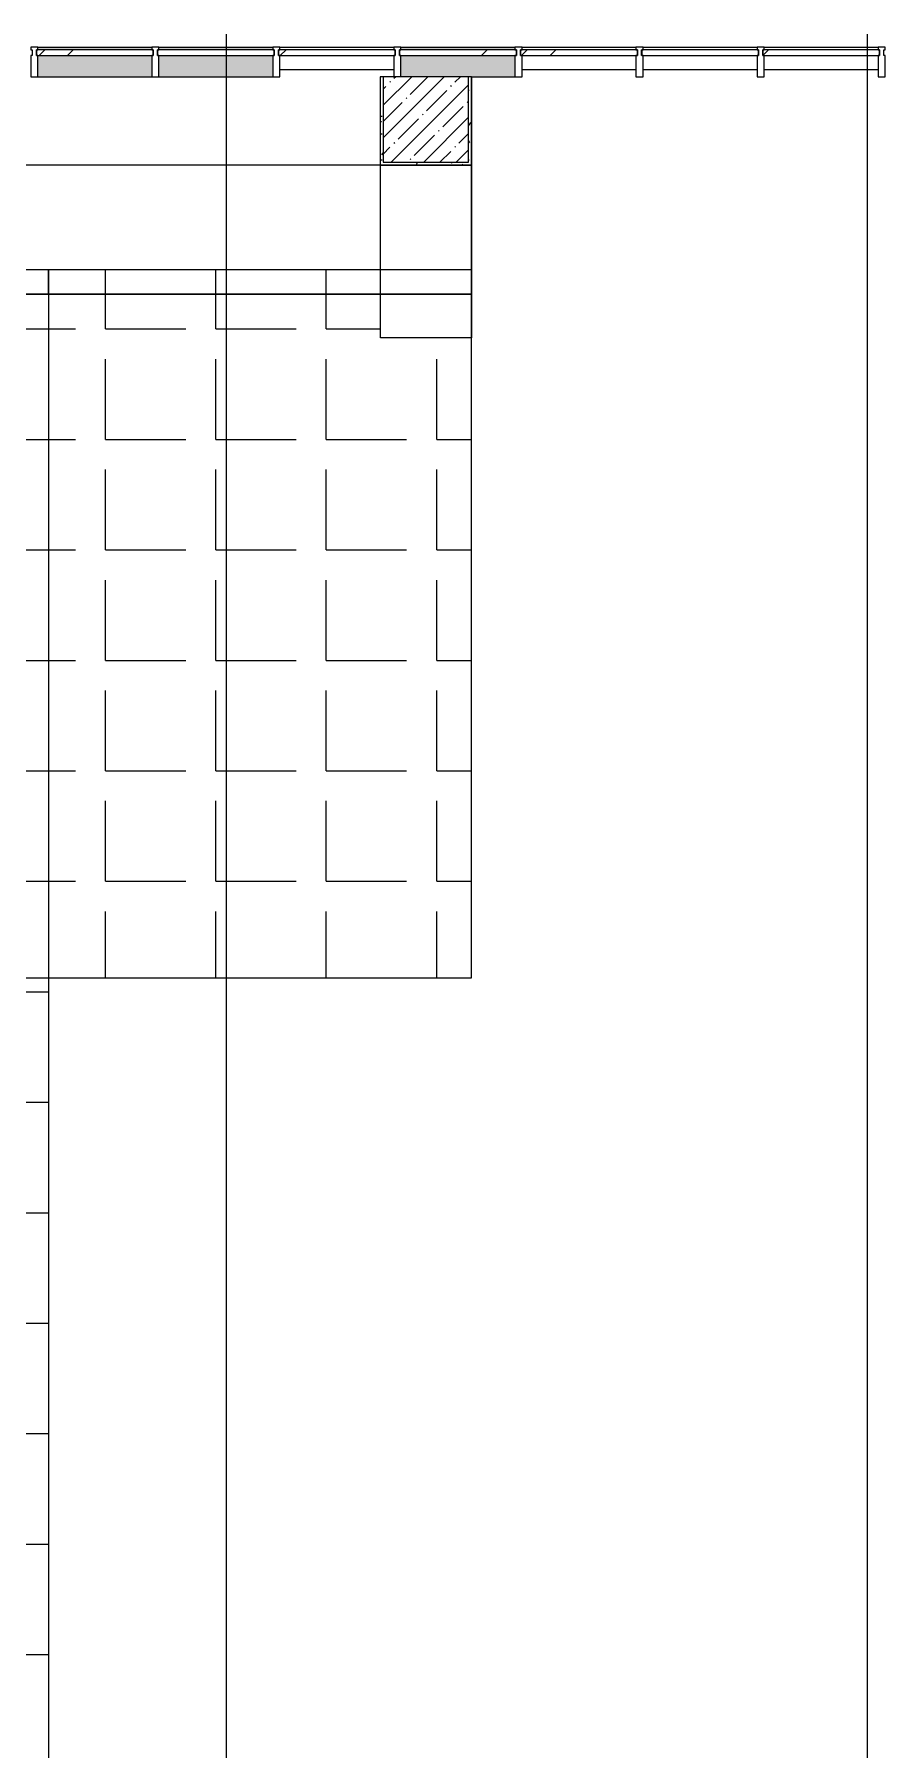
# Model space of a CAD drawing. Header units: millimetres. Extents: x -164500 to 426394, y -23753 to 102118.
# Drawn here: x 155432 to 161390, y 15357 to 27397 of the extents above; entities that cross this region are included whole.
import ezdxf

# ---------------------------------------------------------------- set-up
doc = ezdxf.new("R2010")
doc.units = ezdxf.units.MM
doc.linetypes.add('Осевая', pattern=[6350, 1270, -952.5, 3175, -952.5])
doc.layers.add('1.1.1) Плитка КР1 Остаток', color=52, linetype='Continuous')
for name, color, linetype, lineweight in [('A-GLAZ-CURT', 7, 'Continuous', 9), ('A-GLAZ-CURT-1', 7, 'Continuous', 5), ('A-GLAZ-CURT-2', 7, 'Continuous', 20), ('A-GLAZ-CWMG', 7, 'Continuous', 9), ('A-GLAZ-CWMG-1', 7, 'Continuous', 20), ('I-WALL', 7, 'Continuous', 5), ('S-COLS', 7, 'Continuous', 9), ('S-COLS-1', 7, 'Continuous', 5), ('Оси', 7, 'Continuous', 9), ('Оси-2', 7, 'Осевая', 9)]:
    doc.layers.add(name, color=color, linetype=linetype, lineweight=lineweight)
doc.layers.add('A-WALL-1', color=9, linetype='Continuous', lineweight=5, true_color=0x808080)
doc.layers.add('A-WALL-FNSH-1', color=9, linetype='Continuous', lineweight=5, true_color=0x808080)
pattern_1 = [(0, (148772.123, -0.94), (243.84, 60.96), [20.117, -162.763, 20.117, -162.763, -975.36]), (0, (148772.123, -0.94), (243.84, 60.96), [-365.76, 20.117, -345.643, 20.117, -162.763, -426.72]), (0, (148772.123, -0.94), (243.84, 60.96), [-914.4, 20.117, -101.803, 20.117, -284.683]), (120, (148863.563, 29.54), (-174.71291, 180.69163), [20.117, -162.763, 20.117, -162.763, -975.36]), (120, (148863.563, 29.54), (-174.71291, 180.69163), [-365.76, 20.117, -345.643, 20.117, -162.763, -426.72]), (120, (148863.563, 29.54), (-174.71291, 180.69163), [-914.4, 20.117, -101.803, 20.117, -284.683]), (240, (148894.043, 151.46), (-69.12709, -241.65163), [20.117, -162.763, 20.117, -162.763, -975.36]), (240, (148894.043, 151.46), (-69.12709, -241.65163), [-365.76, 20.117, -345.643, 20.117, -162.763, -426.72]), (240, (148894.043, 151.46), (-69.12709, -241.65163), [-914.4, 20.117, -101.803, 20.117, -284.683])]

# ---------------------------------------------------------------- blocks, each defined once
blk = doc.blocks.new('Системная панель - Стекло - 40мм-22856070-Объем проектирования 2 этажа')
at = {"layer": 'A-GLAZ-CURT-1'}
h = blk.add_hatch(dxfattribs=at)
h.set_pattern_fill('FP_59', color=256, style=0, pattern_type=2)
h.set_pattern_definition([(45, (-8985, -27090), (-565.685, 565.685), [400, -1200]), (45, (-9385, -27290), (-565.685, 565.685), [1200, -400]), (45, (-8585, -27490), (-565.685, 565.685), [400, -1200])])
h.paths.add_polyline_path([(325, -40), (410, -40), (410, 0), (-410, 0), (-410, -40), (-400, -40)])
at = {"layer": 'A-GLAZ-CURT-2'}
for p, q in [((410, 0), (-410, 0)), ((-410, 0), (-410, -40)), ((-410, -40), (410, -40)), ((410, -40), (410, 0))]:
    blk.add_line(p, q, dxfattribs=at)
blk = doc.blocks.new('Системная панель - Стекло - 40мм-V306-Объем проектирования 2 этажа')
at = {"layer": 'A-GLAZ-CURT-1'}
h = blk.add_hatch(dxfattribs=at)
h.set_pattern_fill('FP_60', color=256, style=0, pattern_type=2)
h.set_pattern_definition([(45, (-10685, -27090), (-565.685, 565.685), [400, -1200]), (45, (-11085, -27290), (-565.685, 565.685), [1200, -400]), (45, (-10285, -27490), (-565.685, 565.685), [400, -1200])])
h.paths.add_polyline_path([(410, -40), (410, 0), (-410, 0), (-410, -40), (400, -40)])
at = {"layer": 'A-GLAZ-CURT-2'}
for p, q in [((410, 0), (-410, 0)), ((-410, 0), (-410, -40)), ((-410, -40), (410, -40)), ((410, -40), (410, 0))]:
    blk.add_line(p, q, dxfattribs=at)
blk = doc.blocks.new('Системная панель - Стекло - 40мм-22856305-Объем проектирования 2 этажа')
at = {"layer": 'A-GLAZ-CURT-2'}
for p, q in [((410, 0), (-410, 0)), ((-410, 0), (-410, -40)), ((-410, -40), (410, -40)), ((410, -40), (410, 0))]:
    blk.add_line(p, q, dxfattribs=at)
blk = doc.blocks.new('Системная панель - Стекло - 40мм-V307-Объем проектирования 2 этажа')
at = {"layer": 'A-GLAZ-CURT-1'}
h = blk.add_hatch(dxfattribs=at)
h.set_pattern_fill('FP_61', color=256, style=0, pattern_type=2)
h.set_pattern_definition([(45, (-12385.26, -27090), (-565.685, 565.685), [400, -1200]), (45, (-12785.26, -27290), (-565.685, 565.685), [1200, -400]), (45, (-11985.26, -27490), (-565.685, 565.685), [400, -1200])])
h.paths.add_polyline_path([(-400, -40), (410, -40), (410, 0), (-410, 0), (-410, -40)])
at = {"layer": 'A-GLAZ-CURT-2'}
for p, q in [((410, 0), (-410, 0)), ((-410, 0), (-410, -40)), ((-410, -40), (410, -40)), ((410, -40), (410, 0))]:
    blk.add_line(p, q, dxfattribs=at)
blk = doc.blocks.new('Прямоугольный импост - Импост структурный с накладкой - 160мм-20149070-Объем проектирования 2 этажа')
at = {"layer": 'A-GLAZ-CWMG'}
for p, q in [((8385, 27307), (9185, 27307)), ((8385, 27150), (9185, 27150))]:
    blk.add_line(p, q, dxfattribs=at)
blk = doc.blocks.new('Прямоугольный импост - Импост структурный с накладкой - 160мм-22794460-Объем проектирования 2 этажа')
at = {"layer": 'A-GLAZ-CWMG'}
for p, q in [((10935, 27307), (11285, 27307)), ((10935, 27150), (11285, 27150))]:
    blk.add_line(p, q, dxfattribs=at)
blk = doc.blocks.new('Прямоугольный импост - Импост структурный с накладкой - 160мм-22794342-Объем проектирования 2 этажа')
at = {"layer": 'A-GLAZ-CWMG'}
for p, q in [((11285, 27307), (11735, 27307)), ((11285, 27150), (11735, 27150))]:
    blk.add_line(p, q, dxfattribs=at)
blk = doc.blocks.new('Прямоугольный импост - Импост структурный с накладкой - 190мм-22856065-Объем проектирования 2 этажа')
at = {"layer": 'A-GLAZ-CWMG-1'}
for p, q in [((-25, 40), (-25, 190)), ((-25, 190), (25, 190)), ((25, 190), (25, 40)), ((-15, 40), (-25, 40)), ((-25, -17), (-25, 0)), ((-25, 0), (-15, 0)), ((-15, 0), (-15, 40)), ((15, 40), (15, 0)), ((25, 40), (15, 40)), ((15, 0), (25, 0)), ((25, 0), (25, -17)), ((25, -17), (-25, -17))]:
    blk.add_line(p, q, dxfattribs=at)
blk = doc.blocks.new('Системная панель - Стекло - 40мм-V338-Объем проектирования 2 этажа')
at = {"layer": 'A-GLAZ-CURT-1'}
h = blk.add_hatch(dxfattribs=at)
h.set_pattern_fill('FP_84', color=256, style=0, pattern_type=2)
h.set_pattern_definition([(45, (-9835, -27090), (-565.685, 565.685), [400, -1200]), (45, (-10235, -27290), (-565.685, 565.685), [1200, -400]), (45, (-9435, -27490), (-565.685, 565.685), [400, -1200])])
h.paths.add_polyline_path([(-410, -40), (410, -40), (410, 0), (-410, 0), (-410, -31)])
at = {"layer": 'A-GLAZ-CURT-2'}
for p, q in [((410, 0), (-410, 0)), ((-410, 0), (-410, -40)), ((-410, -40), (410, -40)), ((410, -40), (410, 0))]:
    blk.add_line(p, q, dxfattribs=at)
blk = doc.blocks.new('Прямоугольный импост - Импост структурный с накладкой - 190мм-23186024-Объем проектирования 2 этажа')
at = {"layer": 'A-GLAZ-CWMG'}
for points in [[(10035, 27290), (10035, 27307), (9235, 27307), (9235, 27290)], [(9730, 27100), (10035, 27100), (10035, 27250), (9235, 27250), (9235, 27100), (9710, 27100)]]:
    blk.add_hatch(color=256, dxfattribs=at).paths.add_polyline_path(points)
for p, q in [((9235, 27307), (10035, 27307)), ((9730, 27100), (10035, 27100))]:
    blk.add_line(p, q, dxfattribs=at)
blk = doc.blocks.new('Прямоугольный импост - Импост структурный с накладкой - 190мм-V339-Объем проектирования 2 этажа')
at = {"layer": 'A-GLAZ-CWMG-1'}
for p, q in [((-25, 40), (-25, 190)), ((25, 190), (25, 40)), ((-15, 40), (-25, 40)), ((-25, -17), (-25, 0)), ((-25, 0), (-15, 0)), ((-15, 0), (-15, 40)), ((15, 40), (15, 0)), ((25, 40), (15, 40)), ((15, 0), (25, 0)), ((25, 0), (25, -17)), ((25, -17), (-25, -17))]:
    blk.add_line(p, q, dxfattribs=at)
blk = doc.blocks.new('Системная панель - Стекло - 40мм-V340-Объем проектирования 2 этажа')
at = {"layer": 'A-GLAZ-CURT-2'}
for p, q in [((410, 0), (-410, 0)), ((-410, 0), (-410, -40)), ((-410, -40), (410, -40)), ((410, -40), (410, 0))]:
    blk.add_line(p, q, dxfattribs=at)
blk = doc.blocks.new('Прямоугольный импост - Импост структурный с накладкой - 190мм-V341-Объем проектирования 2 этажа')
at = {"layer": 'A-GLAZ-CWMG'}
for points in [[(8335, 27290), (8335, 27307), (7535, 27307), (7535, 27290), (8062, 27290)], [(8062, 27100), (8335, 27100), (8335, 27250), (7535, 27250), (7535, 27100)]]:
    blk.add_hatch(color=256, dxfattribs=at).paths.add_polyline_path(points)
for p, q in [((7535, 27307), (8335, 27307)), ((7535, 27100), (8335, 27100))]:
    blk.add_line(p, q, dxfattribs=at)
blk = doc.blocks.new('Системная панель - Стекло - 40мм-V374-Объем проектирования 2 этажа')
at = {"layer": 'A-GLAZ-CURT-1'}
h = blk.add_hatch(dxfattribs=at)
h.set_pattern_fill('FP_126', color=256, style=0, pattern_type=2)
h.set_pattern_definition([(45, (-7285, -27090), (-565.685, 565.685), [400, -1200]), (45, (-7685, -27290), (-565.685, 565.685), [1200, -400]), (45, (-6885, -27490), (-565.685, 565.685), [400, -1200])])
h.paths.add_polyline_path([(410, -40), (410, 0), (-410, 0), (-410, -40), (400, -40)])
at = {"layer": 'A-GLAZ-CURT-2'}
for p, q in [((410, 0), (-410, 0)), ((-410, 0), (-410, -40)), ((-410, -40), (410, -40)), ((410, -40), (410, 0))]:
    blk.add_line(p, q, dxfattribs=at)
blk = doc.blocks.new('BSC_Колонна _Прямоугольная - 600х600-V402-Объем проектирования 2 этажа')
at = {"layer": 'S-COLS-1'}
h = blk.add_hatch(dxfattribs=at)
h.set_pattern_fill('FP_151', color=256, style=0, pattern_type=2)
h.set_pattern_definition([(45, (-9410, -26800), (-114.04925, 114.04925), []), (45, (-9295.95, -26800), (-114.04925, 114.04925), [201.613, -40.323, 6.706, -33.617])])
h.paths.add_polyline_path([(300, -300), (300, 300), (-300, 300), (-300, -300)])
for p, q in [((300, 300), (-300, 300)), ((-300, 300), (-300, -300)), ((300, -300), (300, 300)), ((-300, -300), (300, -300))]:
    blk.add_line(p, q, dxfattribs=at)

msp = doc.modelspace()

# ---------------------------------------------------------------- hatches: boundary and pattern name
at = {"layer": '1.1.1) Плитка КР1 Остаток'}
h = msp.add_hatch(dxfattribs=at)
h.set_pattern_fill('ANGLE', color=256, scale=111)
h.set_pattern_definition([(0, (205553.1, 26879), (0, 775.335), [563.88, -211.455]), (90, (205553.1, 26879), (-775.335, 5e-14), [563.88, -211.455])])
h.paths.add_polyline_path([(155532.123, 25746.996), (152833.244, 25746.996), (152833.244, 25574.181), (155532.123, 25574.181)])
h.paths.add_polyline_path([(158503.123, 25266.797), (157862.123, 25266.797), (157862.123, 25574.181), (155532.123, 25574.181), (155532.123, 20774.181), (158503.123, 20774.181)])
h.paths.add_polyline_path([(155532.123, 25574.181), (152833.244, 25574.181), (152833.244, 25524.181), (152833.244, 24774.181), (152833.244, 24724.181), (152833.244, 22220.059), (153453.123, 22220.059), (153453.123, 21578.059), (152833.244, 21578.059), (152833.244, 21574.181), (152833.244, 21524.181), (152833.244, 21149.181), (152833.244, 20774.181), (155532.123, 20774.181)])
h.paths.add_polyline_path([(155532.123, 20774.181), (152833.244, 20774.181), (152833.244, 20724.181), (152833.244, 19974.181), (152833.244, 19924.181), (152833.244, 18469.381), (152900.914, 18469.258), (153453.123, 18469.258), (153453.123, 17828.059), (152833.244, 17828.059), (152833.244, 17749.181), (152833.244, 17574.181), (152833.244, 17524.181), (152833.244, 16774.181), (152833.244, 16724.181), (152833.244, 15974.181), (152833.244, 15924.181), (152833.244, 15220.059), (155327.123, 15220.059), (155532.123, 15199.059)])
h.paths.add_polyline_path([(157862.123, 25746.996), (155532.123, 25746.996), (155532.123, 25574.181), (157862.123, 25574.181)])
at = {"layer": 'I-WALL'}
h = msp.add_hatch(dxfattribs=at)
h.set_pattern_fill('FP_191', color=256, style=0, pattern_type=2)
h.set_pattern_definition(pattern_1)
h.paths.add_polyline_path([(157882.123, 26479.059), (157882.123, 27099.059), (157862.123, 27099.059), (157862.123, 26479.059)])
h = msp.add_hatch(dxfattribs=at)
h.set_pattern_fill('FP_191', color=256, style=0, pattern_type=2)
h.set_pattern_definition(pattern_1)
h.paths.add_polyline_path([(158502.123, 26499.059), (158502.123, 27099.059), (158482.123, 27099.059), (158482.123, 26499.059)])
h = msp.add_hatch(dxfattribs=at)
h.set_pattern_fill('FP_191', color=256, style=0, pattern_type=2)
h.set_pattern_definition(pattern_1)
h.paths.add_polyline_path([(157882.123, 26479.059), (158502.123, 26479.059), (158502.123, 26499.059), (157882.123, 26499.059)])

# ---------------------------------------------------------------- linework, layer by layer
at = {"layer": '1.1.1) Плитка КР1 Остаток'}
for points in [[(158503.123, 26477.559), (152833.244, 26477.559), (152833.244, 25574.181), (158503.123, 25574.181)], [(158503.123, 25574.181), (157862.123, 25574.181), (157862.123, 26479.059), (158503.123, 26479.059)], [(155532.123, 15199.059), (152833.244, 15199.059), (152833.244, 25746.996), (155532.123, 25746.996)], [(155532.123, 25746.996), (158503.123, 25746.996), (158503.123, 25574.181), (155532.123, 25574.181)], [(158503.123, 25574.181), (152833.244, 25574.181), (152833.244, 20774.181), (158503.123, 20774.181)], [(158503.123, 25266.797), (157862.123, 25266.797), (157862.123, 25574.181), (158503.123, 25574.181)]]:
    msp.add_lwpolyline(points, close=True, dxfattribs=at)
at = {"layer": 'A-WALL-1'}
for p, q in [((157882.123, 27099.059), (157862.123, 27099.059)), ((158502.123, 27099.059), (158482.123, 27099.059)), ((158502.123, 27098.559), (158502.123, 27099.059)), ((158482.623, 26479.059), (158502.123, 26479.059))]:
    msp.add_line(p, q, dxfattribs=at)
at = {"layer": 'A-WALL-FNSH-1'}
for p, q in [((157861.123, 27099.059), (157861.123, 26478.059)), ((157862.123, 27099.059), (157861.123, 27099.059)), ((157862.123, 26478.059), (157862.123, 27099.059)), ((158502.123, 27098.559), (158502.123, 26477.559)), ((158503.123, 27098.559), (158502.123, 27098.559)), ((158503.123, 26477.559), (158503.123, 27098.559)), ((157861.123, 26478.059), (158482.623, 26478.059)), ((158482.623, 26479.059), (157862.123, 26479.059)), ((158482.623, 26478.059), (158482.623, 26479.059)), ((158502.123, 26477.559), (158503.123, 26477.559))]:
    msp.add_line(p, q, dxfattribs=at)
at = {"layer": 'Оси'}
for points in [[(156782.123, -1907.2), (156782.123, 3092.8), (156782.123, 22397.13), (156782.123, 27397.13)], [(161282.123, -1907.2), (161282.123, 3092.8), (161282.123, 22397.13), (161282.123, 27397.13)]]:
    msp.add_lwpolyline(points, dxfattribs=at)
at = {"layer": 'Оси-2'}
for p, q in [((156782.123, 3093.741), (156782.123, 22398.071)), ((161282.123, 3093.741), (161282.123, 22398.071))]:
    msp.add_line(p, q, dxfattribs=at)

# ---------------------------------------------------------------- block references
at = {"layer": 'A-GLAZ-CURT'}
for name, p in [('Системная панель - Стекло - 40мм-V374-Объем проектирования 2 этажа', (155857.123, 27289.059)), ('Системная панель - Стекло - 40мм-V340-Объем проектирования 2 этажа', (156707.123, 27289.059)), ('Системная панель - Стекло - 40мм-22856070-Объем проектирования 2 этажа', (157557.123, 27289.059)), ('Системная панель - Стекло - 40мм-V338-Объем проектирования 2 этажа', (158407.123, 27289.059)), ('Системная панель - Стекло - 40мм-V306-Объем проектирования 2 этажа', (159257.123, 27289.059)), ('Системная панель - Стекло - 40мм-22856305-Объем проектирования 2 этажа', (160107.252, 27289.059)), ('Системная панель - Стекло - 40мм-V307-Объем проектирования 2 этажа', (160957.38, 27289.059))]:
    msp.add_blockref(name, p, dxfattribs=at)
at = {"layer": 'A-GLAZ-CWMG', "extrusion": (0, 0, -1), "rotation": 180}
for name, p in [('Прямоугольный импост - Импост структурный с накладкой - 190мм-22856065-Объем проектирования 2 этажа', (-155432.123, 27289.059)), ('Прямоугольный импост - Импост структурный с накладкой - 190мм-22856065-Объем проектирования 2 этажа', (-156282.123, 27289.059)), ('Прямоугольный импост - Импост структурный с накладкой - 190мм-22856065-Объем проектирования 2 этажа', (-157132.123, 27289.059)), ('Прямоугольный импост - Импост структурный с накладкой - 190мм-V339-Объем проектирования 2 этажа', (-157982.123, 27289.059)), ('Прямоугольный импост - Импост структурный с накладкой - 190мм-22856065-Объем проектирования 2 этажа', (-158832.123, 27289.059)), ('Прямоугольный импост - Импост структурный с накладкой - 190мм-22856065-Объем проектирования 2 этажа', (-159682.123, 27289.059)), ('Прямоугольный импост - Импост структурный с накладкой - 190мм-22856065-Объем проектирования 2 этажа', (-160532.38, 27289.059)), ('Прямоугольный импост - Импост структурный с накладкой - 190мм-22856065-Объем проектирования 2 этажа', (-161382.38, 27289.059))]:
    msp.add_blockref(name, p, dxfattribs=at)
at = {"layer": 'A-GLAZ-CWMG'}
for name, p in [('Прямоугольный импост - Импост структурный с накладкой - 190мм-V341-Объем проектирования 2 этажа', (147922.123, -0.941)), ('Прямоугольный импост - Импост структурный с накладкой - 190мм-V341-Объем проектирования 2 этажа', (148772.123, -0.941)), ('Прямоугольный импост - Импост структурный с накладкой - 160мм-20149070-Объем проектирования 2 этажа', (148772.123, -0.941)), ('Прямоугольный импост - Импост структурный с накладкой - 190мм-23186024-Объем проектирования 2 этажа', (148772.123, -0.941)), ('Прямоугольный импост - Импост структурный с накладкой - 160мм-20149070-Объем проектирования 2 этажа', (150472.123, -0.941)), ('Прямоугольный импост - Импост структурный с накладкой - 160мм-22794460-Объем проектирования 2 этажа', (148772.123, -0.941)), ('Прямоугольный импост - Импост структурный с накладкой - 160мм-22794342-Объем проектирования 2 этажа', (148772.123, -0.941)), ('Прямоугольный импост - Импост структурный с накладкой - 160мм-20149070-Объем проектирования 2 этажа', (152172.38, -0.941))]:
    msp.add_blockref(name, p, dxfattribs=at)
at = {"layer": 'S-COLS'}
msp.add_blockref('BSC_Колонна _Прямоугольная - 600х600-V402-Объем проектирования 2 этажа', (158182.123, 26799.059), dxfattribs=at)

doc.saveas('drawing.dxf')
